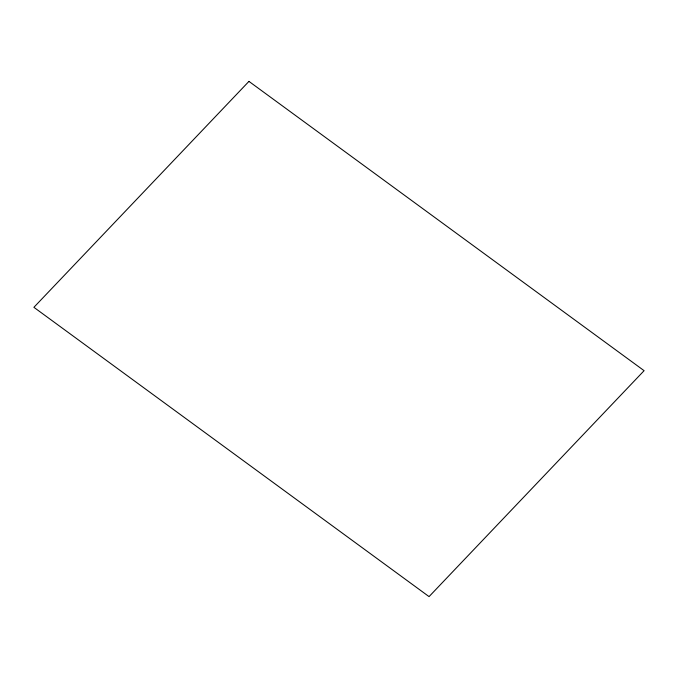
<?xml version="1.0" encoding="UTF-8"?>
<svg xmlns="http://www.w3.org/2000/svg" width="678" height="678" viewBox="0 0 678 678"><rect width="100%" height="100%" fill="white"/><g stroke="black" fill="none" stroke-linecap="round" stroke-linejoin="round"><path stroke-width="1.02" d="M248.945 81.385L33.9 307.32L429.055 596.615L644.1 370.68L248.945 81.385"/></g></svg>
